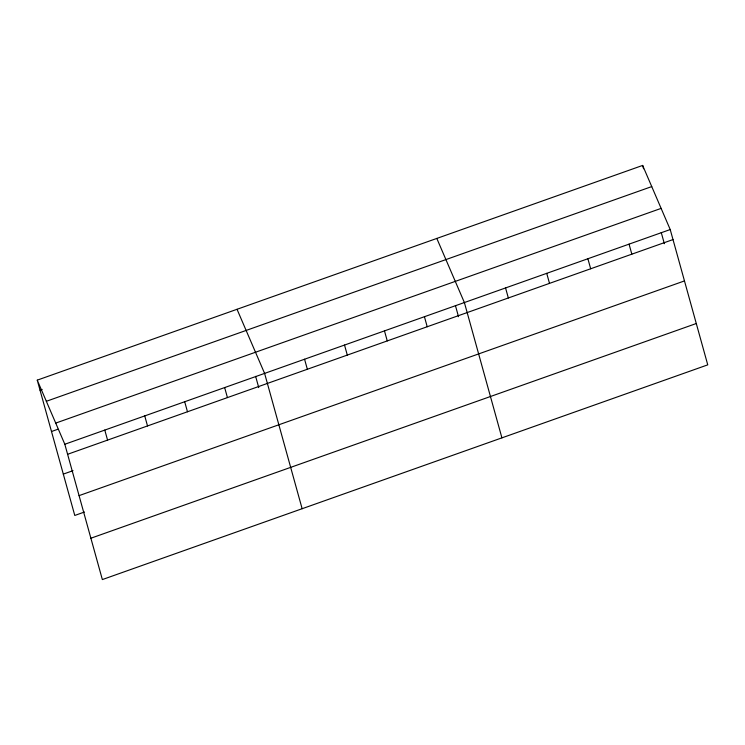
<?xml version="1.0" encoding="UTF-8"?>
<svg xmlns="http://www.w3.org/2000/svg" width="745" height="745" viewBox="0 0 745 745"><rect width="100%" height="100%" fill="white"/><g stroke="black" fill="none" stroke-linecap="round" stroke-linejoin="round"><path stroke-width="1.12" d="M37.25 380.146L642.646 165.427L670.221 229.544L707.75 364.854L102.354 579.573L64.824 444.253L37.25 380.146L74.779 515.456L84.492 512.011M40.034 390.166L42.195 389.402M46.348 401.294L651.745 186.585M55.726 423.095L661.122 208.386M51.498 431.513L57.98 429.213M64.824 444.253L670.221 229.544M67.609 454.282L673.005 239.573M63.306 474.109L73.029 470.663M79.072 495.63L684.469 280.921M90.89 538.225L696.286 323.516M436.812 238.428L464.386 302.545L501.916 437.864M237.031 309.287L264.605 373.403L302.135 508.714M642.646 165.427L643.568 168.77M661.243 232.496L664.354 243.708M629.059 244.146L631.835 254.175M587.889 258.748L590.673 268.777M546.728 273.34L549.503 283.37M505.557 287.942L508.341 297.972M455.409 305.497L458.52 316.709M424.436 316.718L427.211 326.748M384.476 330.892L387.26 340.912M344.525 345.056L347.3 355.086M304.565 359.23L307.35 369.259M255.628 376.355L258.738 387.568M224.655 387.568L227.43 397.597M184.695 401.741L187.479 411.771M144.744 415.915L147.519 425.944M104.784 430.079L107.569 440.109"/></g></svg>
